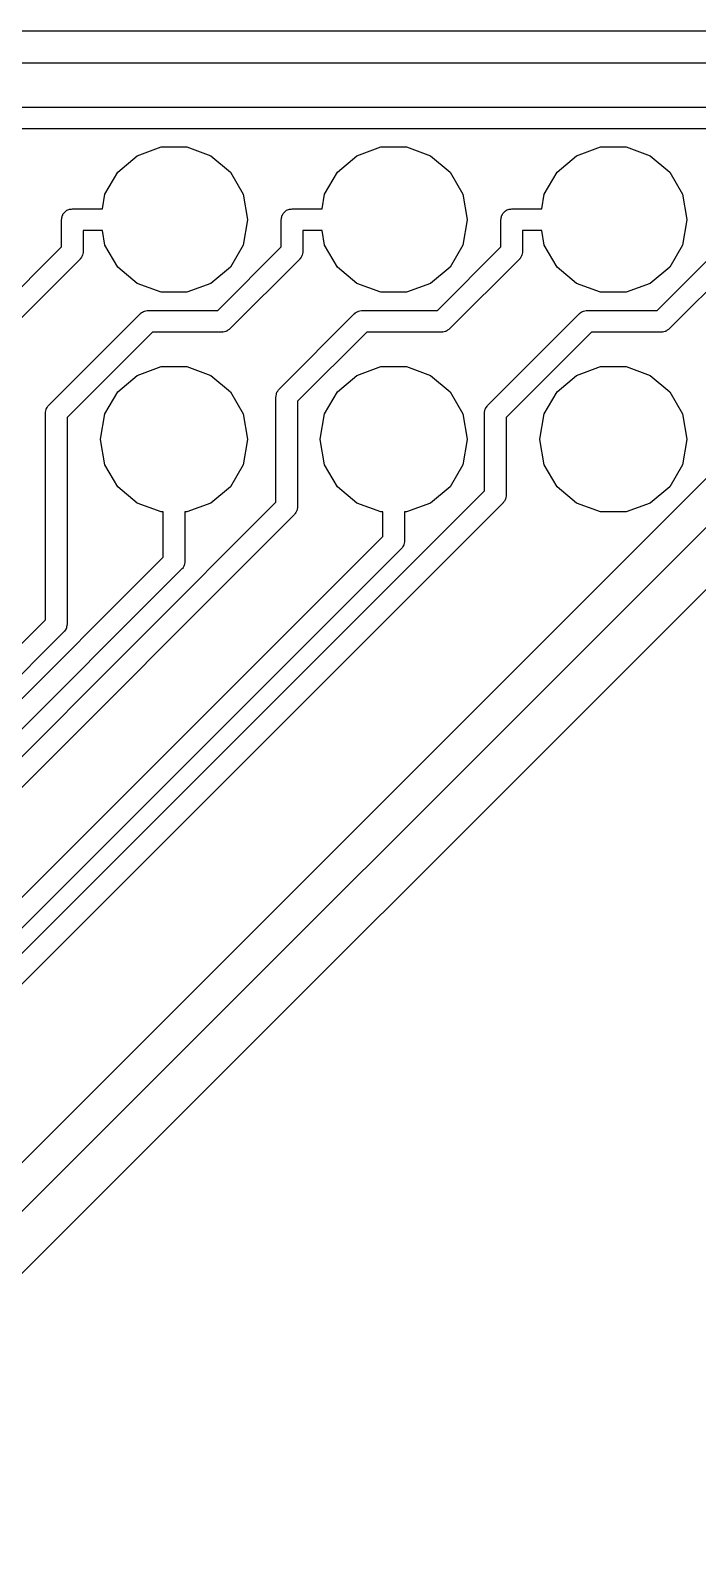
# Model space of a CAD drawing. Extents: x 116.4 to 213.4, y -134.3 to -53.5.
# Drawn here: x 193.75 to 201.46, y -71.28 to -53.54 of the extents above; entities that cross this region are included whole.
import ezdxf

# ---------------------------------------------------------------- set-up
doc = ezdxf.new("R2010")
doc.units = 0
doc.header["$MEASUREMENT"] = 0
doc.layers.add('BLACK', color=7, linetype='CONTINUOUS')

msp = doc.modelspace()

# ---------------------------------------------------------------- linework, layer by layer
at = {"layer": 'Black'}
for p, q in [((183.448, -53.542), (207.194, -53.542)), ((203.576, -53.9193), (187.248, -53.9193)), ((187.235, -54.4273), (203.589, -54.4273)), ((203.537, -54.6773), (187.287, -54.6773)), ((194.987, -54.9882), (195.264, -54.8873)), ((195.264, -54.8873), (195.56, -54.8873)), ((195.56, -54.8873), (195.837, -54.9882)), ((197.527, -54.9882), (197.804, -54.8873)), ((197.804, -54.8873), (198.1, -54.8873)), ((198.1, -54.8873), (198.377, -54.9882)), ((200.067, -54.9882), (200.344, -54.8873)), ((200.344, -54.8873), (200.64, -54.8873)), ((200.64, -54.8873), (200.917, -54.9882)), ((194.761, -55.178), (194.987, -54.9882)), ((195.837, -54.9882), (196.063, -55.178)), ((197.301, -55.178), (197.527, -54.9882)), ((198.377, -54.9882), (198.603, -55.178)), ((199.841, -55.178), (200.067, -54.9882)), ((200.917, -54.9882), (201.143, -55.178)), ((194.613, -55.4336), (194.761, -55.178)), ((196.063, -55.178), (196.211, -55.4336)), ((197.153, -55.4336), (197.301, -55.178)), ((198.603, -55.178), (198.751, -55.4336)), ((199.693, -55.4336), (199.841, -55.178)), ((201.143, -55.178), (201.291, -55.4336)), ((194.583, -55.6026), (194.613, -55.4336)), ((196.211, -55.4336), (196.262, -55.7244)), ((197.123, -55.6026), (197.153, -55.4336)), ((198.751, -55.4336), (198.802, -55.7244)), ((199.663, -55.6026), (199.693, -55.4336)), ((201.291, -55.4336), (201.342, -55.7244)), ((194.117, -55.6956), (194.119, -55.6848)), ((194.119, -55.6848), (194.125, -55.6754)), ((194.125, -55.6754), (194.128, -55.6651)), ((194.128, -55.6651), (194.135, -55.6567)), ((194.135, -55.6567), (194.141, -55.6473)), ((194.141, -55.6473), (194.149, -55.6402)), ((194.149, -55.6402), (194.156, -55.6318)), ((194.156, -55.6318), (194.166, -55.6264)), ((194.166, -55.6264), (194.174, -55.6193)), ((194.174, -55.6193), (194.184, -55.6156)), ((194.184, -55.6156), (194.194, -55.6101)), ((194.194, -55.6101), (194.205, -55.6082)), ((194.205, -55.6082), (194.215, -55.6045)), ((194.215, -55.6045), (194.226, -55.6045)), ((194.226, -55.6045), (194.237, -55.6026)), ((194.237, -55.6026), (194.583, -55.6026)), ((196.657, -55.6956), (196.659, -55.6848)), ((196.659, -55.6848), (196.665, -55.6754)), ((196.665, -55.6754), (196.668, -55.6651)), ((196.668, -55.6651), (196.675, -55.6567)), ((196.675, -55.6567), (196.681, -55.6473)), ((196.681, -55.6473), (196.689, -55.6402)), ((196.689, -55.6402), (196.696, -55.6318)), ((196.696, -55.6318), (196.706, -55.6264)), ((196.706, -55.6264), (196.714, -55.6193)), ((196.714, -55.6193), (196.724, -55.6156)), ((196.724, -55.6156), (196.734, -55.6101)), ((196.734, -55.6101), (196.745, -55.6082)), ((196.745, -55.6082), (196.755, -55.6045)), ((196.755, -55.6045), (196.766, -55.6045)), ((196.766, -55.6045), (196.777, -55.6026)), ((196.777, -55.6026), (197.123, -55.6026)), ((199.197, -55.6956), (199.199, -55.6848)), ((199.199, -55.6848), (199.205, -55.6754)), ((199.205, -55.6754), (199.208, -55.6651)), ((199.208, -55.6651), (199.215, -55.6567)), ((199.215, -55.6567), (199.221, -55.6473)), ((199.221, -55.6473), (199.229, -55.6402)), ((199.229, -55.6402), (199.236, -55.6318)), ((199.236, -55.6318), (199.246, -55.6264)), ((199.246, -55.6264), (199.254, -55.6193)), ((199.254, -55.6193), (199.264, -55.6156)), ((199.264, -55.6156), (199.274, -55.6101)), ((199.274, -55.6101), (199.285, -55.6082)), ((199.285, -55.6082), (199.295, -55.6045)), ((199.295, -55.6045), (199.306, -55.6045)), ((199.306, -55.6045), (199.317, -55.6026)), ((199.317, -55.6026), (199.663, -55.6026)), ((194.112, -55.7276), (194.114, -55.7168)), ((194.112, -56.0432), (194.112, -55.7276)), ((194.114, -55.7059), (194.117, -55.6956)), ((194.114, -55.7168), (194.114, -55.7059)), ((194.583, -55.8526), (194.362, -55.8526)), ((194.362, -55.8526), (194.362, -56.095)), ((194.613, -56.0216), (194.583, -55.8526)), ((196.262, -55.7308), (196.211, -56.0216)), ((196.262, -55.7244), (196.262, -55.7308)), ((196.652, -55.7276), (196.654, -55.7168)), ((196.652, -56.0432), (196.652, -55.7276)), ((196.654, -55.7059), (196.657, -55.6956)), ((196.654, -55.7168), (196.654, -55.7059)), ((197.123, -55.8526), (196.902, -55.8526)), ((196.902, -55.8526), (196.902, -56.095)), ((197.153, -56.0216), (197.123, -55.8526)), ((198.802, -55.7308), (198.751, -56.0216)), ((198.802, -55.7244), (198.802, -55.7308)), ((199.192, -55.7276), (199.194, -55.7168)), ((199.192, -56.0432), (199.192, -55.7276)), ((199.194, -55.7059), (199.197, -55.6956)), ((199.194, -55.7168), (199.194, -55.7059)), ((199.663, -55.8526), (199.442, -55.8526)), ((199.442, -55.8526), (199.442, -56.095)), ((199.693, -56.0216), (199.663, -55.8526)), ((201.342, -55.7308), (201.291, -56.0216)), ((201.342, -55.7244), (201.342, -55.7308)), ((193.188, -56.9673), (194.112, -56.0432)), ((194.761, -56.2772), (194.613, -56.0216)), ((195.917, -56.7779), (196.652, -56.0432)), ((196.211, -56.0216), (196.063, -56.2772)), ((197.301, -56.2772), (197.153, -56.0216)), ((198.457, -56.7779), (199.192, -56.0432)), ((198.751, -56.0216), (198.603, -56.2772)), ((199.841, -56.2772), (199.693, -56.0216)), ((200.997, -56.7779), (201.732, -56.0432)), ((201.291, -56.0216), (201.143, -56.2772)), ((194.325, -56.1834), (193.328, -57.1807)), ((194.328, -56.1789), (194.325, -56.1834)), ((194.332, -56.1753), (194.328, -56.1789)), ((194.341, -56.1612), (194.332, -56.1753)), ((194.35, -56.1478), (194.341, -56.1612)), ((194.351, -56.1425), (194.35, -56.1478)), ((194.354, -56.1378), (194.351, -56.1425)), ((194.357, -56.1217), (194.354, -56.1378)), ((194.361, -56.1059), (194.357, -56.1217)), ((194.362, -56.095), (194.361, -56.1004)), ((194.361, -56.1004), (194.361, -56.1059)), ((196.865, -56.1834), (196.057, -56.9913)), ((196.868, -56.1789), (196.865, -56.1834)), ((196.872, -56.1753), (196.868, -56.1789)), ((196.881, -56.1612), (196.872, -56.1753)), ((196.89, -56.1478), (196.881, -56.1612)), ((196.891, -56.1425), (196.89, -56.1478)), ((196.894, -56.1378), (196.891, -56.1425)), ((196.897, -56.1217), (196.894, -56.1378)), ((196.901, -56.1059), (196.897, -56.1217)), ((196.902, -56.095), (196.901, -56.1004)), ((196.901, -56.1004), (196.901, -56.1059)), ((199.405, -56.1834), (198.597, -56.9913)), ((199.408, -56.1789), (199.405, -56.1834)), ((199.412, -56.1753), (199.408, -56.1789)), ((199.421, -56.1612), (199.412, -56.1753)), ((199.43, -56.1478), (199.421, -56.1612)), ((199.431, -56.1425), (199.43, -56.1478)), ((199.434, -56.1378), (199.431, -56.1425)), ((199.437, -56.1217), (199.434, -56.1378)), ((199.441, -56.1059), (199.437, -56.1217)), ((199.442, -56.095), (199.441, -56.1004)), ((199.441, -56.1004), (199.441, -56.1059)), ((201.945, -56.1834), (201.137, -56.9913)), ((194.987, -56.467), (194.761, -56.2772)), ((196.063, -56.2772), (195.837, -56.467)), ((197.527, -56.467), (197.301, -56.2772)), ((198.603, -56.2772), (198.377, -56.467)), ((200.067, -56.467), (199.841, -56.2772)), ((201.143, -56.2772), (200.917, -56.467)), ((195.264, -56.5679), (194.987, -56.467)), ((195.56, -56.5679), (195.264, -56.5679)), ((195.837, -56.467), (195.56, -56.5679)), ((197.804, -56.5679), (197.527, -56.467)), ((198.1, -56.5679), (197.804, -56.5679)), ((198.377, -56.467), (198.1, -56.5679)), ((200.344, -56.5679), (200.067, -56.467)), ((200.64, -56.5679), (200.344, -56.5679)), ((200.917, -56.467), (200.64, -56.5679)), ((193.962, -57.8764), (195.024, -56.8145)), ((195.024, -56.8145), (195.028, -56.8114)), ((195.028, -56.8114), (195.032, -56.8071)), ((195.032, -56.8071), (195.046, -56.799)), ((195.046, -56.799), (195.059, -56.7896)), ((195.059, -56.7896), (195.064, -56.7882)), ((195.064, -56.7882), (195.069, -56.7854)), ((195.069, -56.7854), (195.085, -56.7826)), ((195.085, -56.7826), (195.101, -56.7784)), ((195.101, -56.7784), (195.106, -56.7789)), ((195.106, -56.7789), (195.112, -56.7779)), ((195.112, -56.7779), (195.917, -56.7779)), ((196.627, -57.6876), (197.5, -56.8145)), ((197.5, -56.8145), (197.505, -56.8114)), ((197.505, -56.8114), (197.508, -56.8071)), ((197.508, -56.8071), (197.522, -56.799)), ((197.522, -56.799), (197.536, -56.7896)), ((197.536, -56.7896), (197.541, -56.7882)), ((197.541, -56.7882), (197.546, -56.7854)), ((197.546, -56.7854), (197.562, -56.7826)), ((197.562, -56.7826), (197.578, -56.7784)), ((197.578, -56.7784), (197.583, -56.7789)), ((197.583, -56.7789), (197.588, -56.7779)), ((197.588, -56.7779), (198.457, -56.7779)), ((199.039, -57.8747), (200.099, -56.8145)), ((200.099, -56.8145), (200.104, -56.8114)), ((200.104, -56.8114), (200.107, -56.8071)), ((200.107, -56.8071), (200.121, -56.799)), ((200.121, -56.799), (200.135, -56.7896)), ((200.135, -56.7896), (200.14, -56.7882)), ((200.14, -56.7882), (200.145, -56.7854)), ((200.145, -56.7854), (200.161, -56.7826)), ((200.161, -56.7826), (200.177, -56.7784)), ((200.177, -56.7784), (200.182, -56.7789)), ((200.182, -56.7789), (200.188, -56.7779)), ((200.188, -56.7779), (200.997, -56.7779)), ((195.164, -57.0279), (194.175, -58.0166)), ((195.969, -57.0279), (195.164, -57.0279)), ((195.974, -57.0269), (195.969, -57.0279)), ((195.98, -57.0274), (195.974, -57.0269)), ((195.995, -57.0232), (195.98, -57.0274)), ((196.012, -57.0204), (195.995, -57.0232)), ((196.016, -57.0176), (196.012, -57.0204)), ((196.022, -57.0162), (196.016, -57.0176)), ((196.035, -57.0068), (196.022, -57.0162)), ((196.049, -56.9987), (196.035, -57.0068)), ((196.053, -56.9944), (196.049, -56.9987)), ((196.057, -56.9913), (196.053, -56.9944)), ((197.64, -57.0279), (196.84, -57.8278)), ((198.509, -57.0279), (197.64, -57.0279)), ((198.514, -57.0269), (198.509, -57.0279)), ((198.52, -57.0274), (198.514, -57.0269)), ((198.535, -57.0232), (198.52, -57.0274)), ((198.552, -57.0204), (198.535, -57.0232)), ((198.556, -57.0176), (198.552, -57.0204)), ((198.562, -57.0162), (198.556, -57.0176)), ((198.575, -57.0068), (198.562, -57.0162)), ((198.589, -56.9987), (198.575, -57.0068)), ((198.593, -56.9944), (198.589, -56.9987)), ((198.597, -56.9913), (198.593, -56.9944)), ((200.239, -57.0279), (199.252, -58.0149)), ((201.049, -57.0279), (200.239, -57.0279)), ((201.054, -57.0269), (201.049, -57.0279)), ((201.06, -57.0274), (201.054, -57.0269)), ((201.075, -57.0232), (201.06, -57.0274)), ((201.092, -57.0204), (201.075, -57.0232)), ((201.096, -57.0176), (201.092, -57.0204)), ((201.102, -57.0162), (201.096, -57.0176)), ((201.115, -57.0068), (201.102, -57.0162)), ((201.129, -56.9987), (201.115, -57.0068)), ((201.133, -56.9944), (201.129, -56.9987)), ((201.137, -56.9913), (201.133, -56.9944)), ((194.987, -57.5282), (195.264, -57.4273)), ((195.264, -57.4273), (195.56, -57.4273)), ((195.56, -57.4273), (195.837, -57.5282)), ((197.527, -57.5282), (197.804, -57.4273)), ((197.804, -57.4273), (198.1, -57.4273)), ((198.1, -57.4273), (198.377, -57.5282)), ((200.067, -57.5282), (200.344, -57.4273)), ((200.344, -57.4273), (200.64, -57.4273)), ((200.64, -57.4273), (200.917, -57.5282)), ((194.761, -57.718), (194.987, -57.5282)), ((195.837, -57.5282), (196.063, -57.718)), ((197.301, -57.718), (197.527, -57.5282)), ((198.377, -57.5282), (198.603, -57.718)), ((199.841, -57.718), (200.067, -57.5282)), ((200.917, -57.5282), (201.143, -57.718)), ((194.613, -57.9736), (194.761, -57.718)), ((196.063, -57.718), (196.211, -57.9736)), ((196.59, -57.776), (196.591, -57.7706)), ((196.59, -58.9957), (196.59, -57.776)), ((196.591, -57.7651), (196.595, -57.7493)), ((196.591, -57.7706), (196.591, -57.7651)), ((196.595, -57.7493), (196.598, -57.7332)), ((196.598, -57.7332), (196.601, -57.7285)), ((196.601, -57.7285), (196.602, -57.7232)), ((196.602, -57.7232), (196.611, -57.7098)), ((196.611, -57.7098), (196.62, -57.6957)), ((196.62, -57.6957), (196.624, -57.6921)), ((196.624, -57.6921), (196.627, -57.6876)), ((197.153, -57.9736), (197.301, -57.718)), ((198.603, -57.718), (198.751, -57.9736)), ((199.693, -57.9736), (199.841, -57.718)), ((201.143, -57.718), (201.291, -57.9736)), ((193.925, -57.9539), (193.93, -57.9381)), ((193.926, -57.9594), (193.925, -57.9539)), ((193.925, -57.9648), (193.926, -57.9594)), ((193.925, -60.3562), (193.925, -57.9648)), ((193.93, -57.9381), (193.933, -57.922)), ((193.933, -57.922), (193.935, -57.9173)), ((193.935, -57.9173), (193.937, -57.912)), ((193.937, -57.912), (193.946, -57.8986)), ((193.946, -57.8986), (193.954, -57.8845)), ((193.954, -57.8845), (193.958, -57.8809)), ((193.958, -57.8809), (193.962, -57.8764)), ((194.562, -58.2644), (194.613, -57.9736)), ((196.211, -57.9736), (196.262, -58.2644)), ((196.84, -57.8278), (196.84, -59.0475)), ((197.102, -58.2644), (197.153, -57.9736)), ((198.751, -57.9736), (198.802, -58.2644)), ((199.002, -57.9631), (199.003, -57.9577)), ((199.002, -58.8643), (199.002, -57.9631)), ((199.003, -57.9522), (199.007, -57.9364)), ((199.003, -57.9577), (199.003, -57.9522)), ((199.007, -57.9364), (199.01, -57.9203)), ((199.01, -57.9203), (199.013, -57.9156)), ((199.013, -57.9156), (199.014, -57.9103)), ((199.014, -57.9103), (199.023, -57.8969)), ((199.023, -57.8969), (199.032, -57.8828)), ((199.032, -57.8828), (199.036, -57.8792)), ((199.036, -57.8792), (199.039, -57.8747)), ((199.642, -58.2644), (199.693, -57.9736)), ((201.291, -57.9736), (201.342, -58.2644)), ((194.175, -58.0166), (194.175, -60.408)), ((199.252, -58.0149), (199.252, -58.9161)), ((194.562, -58.2708), (194.562, -58.2644)), ((194.613, -58.5616), (194.562, -58.2708)), ((196.262, -58.2708), (196.211, -58.5616)), ((196.262, -58.2644), (196.262, -58.2708)), ((197.102, -58.2708), (197.102, -58.2644)), ((197.153, -58.5616), (197.102, -58.2708)), ((198.802, -58.2708), (198.751, -58.5616)), ((198.802, -58.2644), (198.802, -58.2708)), ((199.642, -58.2708), (199.642, -58.2644)), ((199.693, -58.5616), (199.642, -58.2708)), ((201.342, -58.2708), (201.291, -58.5616)), ((201.342, -58.2644), (201.342, -58.2708)), ((189.421, -70.8637), (201.582, -58.7029)), ((194.761, -58.8172), (194.613, -58.5616)), ((196.211, -58.5616), (196.063, -58.8172)), ((197.301, -58.8172), (197.153, -58.5616)), ((198.751, -58.5616), (198.603, -58.8172)), ((199.841, -58.8172), (199.693, -58.5616)), ((201.291, -58.5616), (201.143, -58.8172)), ((187.813, -70.0542), (199.002, -58.8643)), ((194.987, -59.007), (194.761, -58.8172)), ((196.063, -58.8172), (195.837, -59.007)), ((197.527, -59.007), (197.301, -58.8172)), ((198.603, -58.8172), (198.377, -59.007)), ((200.067, -59.007), (199.841, -58.8172)), ((201.143, -58.8172), (200.917, -59.007)), ((187.398, -68.1885), (196.59, -58.9957)), ((199.216, -59.0045), (187.953, -70.2676)), ((201.923, -58.9271), (189.645, -71.2051)), ((195.264, -59.1079), (194.987, -59.007)), ((195.837, -59.007), (195.56, -59.1079)), ((196.84, -59.0584), (196.836, -59.0742)), ((196.84, -59.0475), (196.839, -59.0529)), ((196.839, -59.0529), (196.84, -59.0584)), ((197.804, -59.1079), (197.527, -59.007)), ((198.377, -59.007), (198.1, -59.1079)), ((199.219, -59), (199.216, -59.0045)), ((199.223, -58.9964), (199.219, -59)), ((199.231, -58.9823), (199.223, -58.9964)), ((199.241, -58.9689), (199.231, -58.9823)), ((199.242, -58.9636), (199.241, -58.9689)), ((199.245, -58.9589), (199.242, -58.9636)), ((199.248, -58.9428), (199.245, -58.9589)), ((199.252, -58.927), (199.248, -58.9428)), ((199.252, -58.9161), (199.251, -58.9215)), ((199.251, -58.9215), (199.252, -58.927)), ((200.344, -59.1079), (200.067, -59.007)), ((200.917, -59.007), (200.64, -59.1079)), ((196.804, -59.1359), (187.538, -68.4019)), ((195.287, -59.1079), (195.264, -59.1079)), ((195.287, -59.4429), (195.287, -59.1079)), ((195.56, -59.1079), (195.537, -59.1079)), ((195.537, -59.1079), (195.537, -59.4429)), ((196.807, -59.1314), (196.804, -59.1359)), ((196.811, -59.1278), (196.807, -59.1314)), ((196.819, -59.1137), (196.811, -59.1278)), ((196.829, -59.1003), (196.819, -59.1137)), ((196.83, -59.095), (196.829, -59.1003)), ((196.833, -59.0903), (196.83, -59.095)), ((196.836, -59.0742), (196.833, -59.0903)), ((197.827, -59.1079), (197.804, -59.1079)), ((197.827, -59.3911), (197.827, -59.1079)), ((198.1, -59.1079), (198.077, -59.1079)), ((198.077, -59.1079), (198.077, -59.4429)), ((200.64, -59.1079), (200.344, -59.1079)), ((188.579, -68.6389), (197.827, -59.3911)), ((198.04, -59.5313), (188.719, -68.8523)), ((193.787, -67.7816), (202.144, -59.425)), ((195.287, -59.6311), (195.287, -59.4429)), ((195.537, -59.4429), (195.537, -59.6829)), ((198.044, -59.5268), (198.04, -59.5313)), ((198.048, -59.5232), (198.044, -59.5268)), ((198.056, -59.5091), (198.048, -59.5232)), ((198.065, -59.4957), (198.056, -59.5091)), ((198.067, -59.4904), (198.065, -59.4957)), ((198.069, -59.4857), (198.067, -59.4904)), ((198.072, -59.4696), (198.069, -59.4857)), ((198.077, -59.4538), (198.072, -59.4696)), ((198.077, -59.4429), (198.076, -59.4483)), ((198.076, -59.4483), (198.077, -59.4538)), ((187.23, -67.6881), (195.287, -59.6311)), ((195.5, -59.7713), (187.37, -67.9015)), ((195.504, -59.7668), (195.5, -59.7713)), ((195.508, -59.7632), (195.504, -59.7668)), ((195.516, -59.7491), (195.508, -59.7632)), ((195.525, -59.7357), (195.516, -59.7491)), ((195.527, -59.7304), (195.525, -59.7357)), ((195.529, -59.7257), (195.527, -59.7304)), ((195.532, -59.7096), (195.529, -59.7257)), ((195.537, -59.6938), (195.532, -59.7096)), ((195.537, -59.6829), (195.536, -59.6883)), ((195.536, -59.6883), (195.537, -59.6938)), ((187.219, -67.0627), (193.925, -60.3562)), ((194.154, -60.4742), (194.146, -60.4883)), ((194.163, -60.4608), (194.154, -60.4742)), ((194.165, -60.4555), (194.163, -60.4608)), ((194.167, -60.4508), (194.165, -60.4555)), ((194.17, -60.4347), (194.167, -60.4508)), ((194.175, -60.4189), (194.17, -60.4347)), ((194.175, -60.408), (194.174, -60.4134)), ((194.174, -60.4134), (194.175, -60.4189)), ((194.138, -60.4964), (187.359, -67.2761)), ((194.142, -60.4919), (194.138, -60.4964)), ((194.146, -60.4883), (194.142, -60.4919)), ((190.013, -71.5555), (193.787, -67.7816)), ((193.787, -67.7816), (193.787, -67.7816))]:
    msp.add_line(p, q, dxfattribs=at)

doc.saveas('drawing.dxf')
